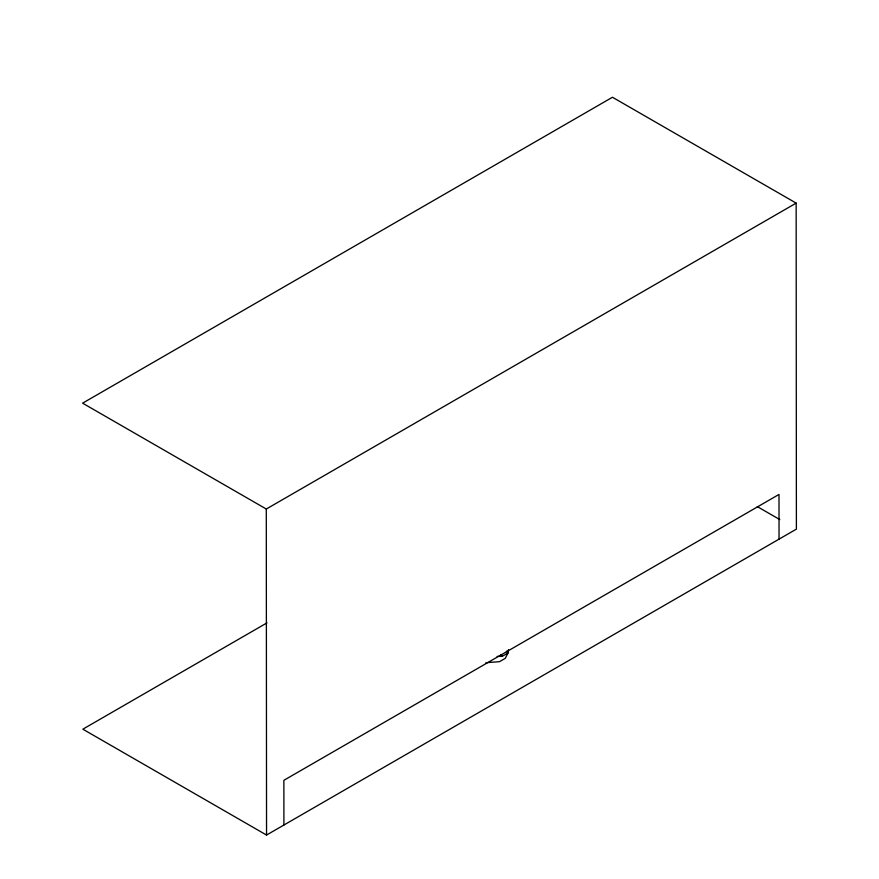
<?xml version="1.0" encoding="UTF-8"?>
<svg xmlns="http://www.w3.org/2000/svg" width="879" height="879" viewBox="0 0 879 879"><rect width="100%" height="100%" fill="white"/><g stroke="black" fill="none" stroke-linecap="round" stroke-linejoin="round"><path stroke-width="1.32" d="M508.523 649.68L507.963 653.009L505.271 658.349L499.525 661.667L485.9 662.711M796.154 203.115L612.454 97.25L82.604 403.164L266.293 509.029L796.154 203.115L796.396 529.136L266.546 835.05L82.846 729.185L266.996 622.87M497.118 656.415L502.217 656.327L507.963 653.009A82.791 47.807 60 0 0 506.458 651.152M757.291 506.601L779.805 519.577M779.036 539.168L779.003 494.448L283.873 780.31L283.906 825.018M266.293 509.029L266.546 835.05M500.711 654.47A82.791 47.807 60 0 1 502.217 656.327"/></g></svg>
